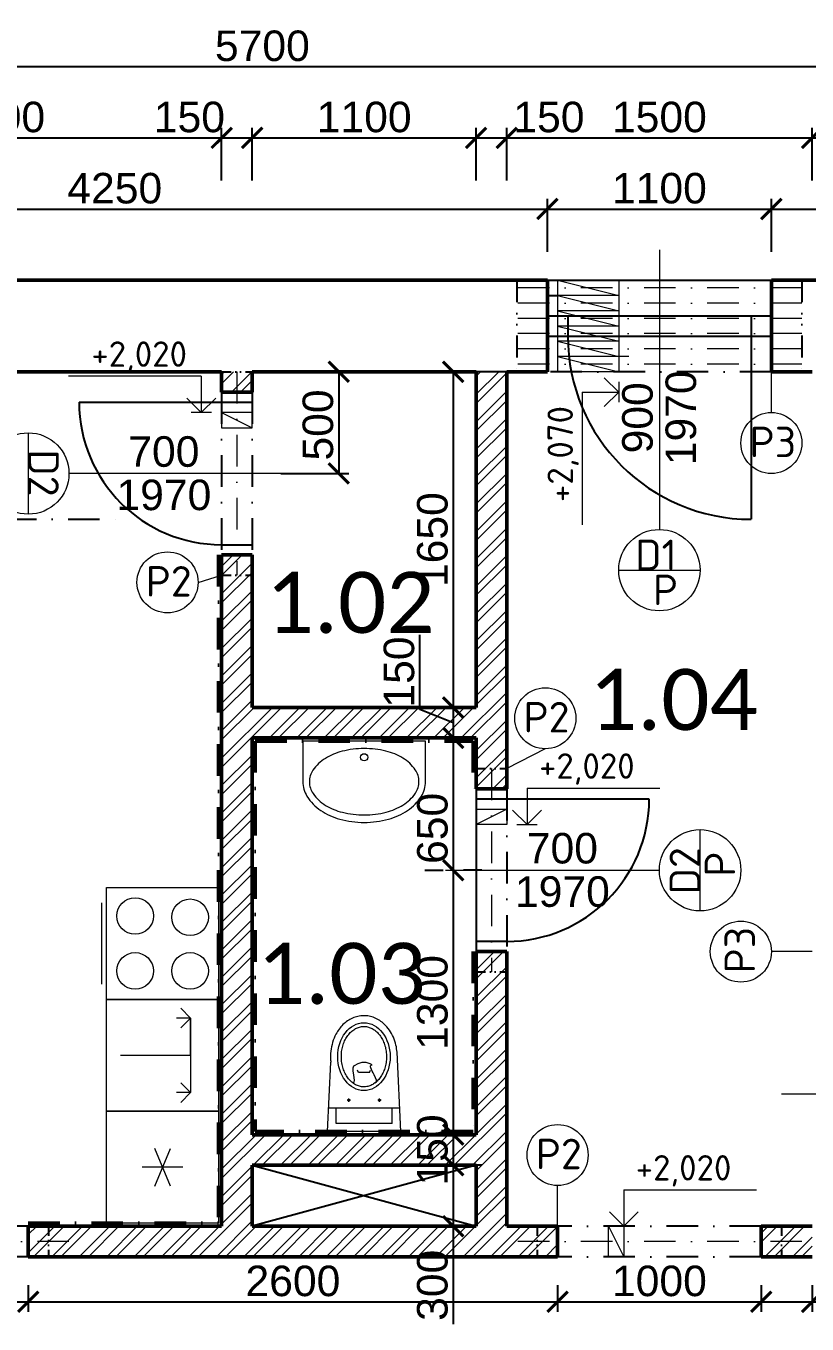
# Model space of a CAD drawing. Header units: millimetres. Extents: x -2059 to 10703, y -1105 to 13172.
# Drawn here: x 1689 to 5525, y 6469 to 12850 of the extents above; entities that cross this region are included whole.
import ezdxf

# ---------------------------------------------------------------- set-up
doc = ezdxf.new("R2010")
doc.units = ezdxf.units.MM
doc.header["$LTSCALE"] = 310
doc.linetypes.add('DASHDOT', pattern=[1, 0.5, -0.25, 0, -0.25])
doc.linetypes.add('DIVIDE', pattern=[1.25, 0.5, -0.25, 0, -0.25, 0, -0.25])
for name, color, linetype, lineweight in [('00 kóty', 210, 'Continuous', 13), ('00 popis', 7, 'Continuous', 13), ('00 tenká plná', 7, 'Continuous', 13), ('00 zařizováky', 4, 'Continuous', 13), ('00 šrafy', 253, 'Continuous', 13), ('01 tenká čerchovaná', 7, 'DASHDOT', 13), ('01 tlustá dvojčerchovaná', 253, 'DIVIDE', 25), ('01 tlustá plná', 90, 'Continuous', 25), ('01 tlustá čerchovaná', 151, 'DASHDOT', 25), ('01 velmi tlustá plná', 210, 'Continuous', 50), ('oklady', 51, 'DASHDOT', 50), ('pomocne cary', 255, 'DIVIDE', 25)]:
    doc.layers.add(name, color=color, linetype=linetype, lineweight=lineweight)
doc.styles.add('ISOCPEUR', font='isocpeur.ttf')
doc.styles.add('koty', font='arial.ttf', dxfattribs={"height": 150})
doc.styles.add('mistnosti', font='calibri.ttf', dxfattribs={"height": 300})
doc.dimstyles.new('moje koty', dxfattribs={"dimscale": 40, "dimtxt": 150, "dimasz": 2.5, "dimexe": 1.25, "dimexo": 3.5, "dimtad": 1, "dimtxsty": 'koty', "dimblk": 'ARCHTICK', "dimcen": 2.5, "dimadec": 0, "dimazin": 0, "dimtfac": 1, "dimtmove": 0, "dimatfit": 3, "dimfxl": 1, "dimarcsym": 0})

# ---------------------------------------------------------------- blocks, each defined once
blk = doc.blocks.new('_ArchTick')
at = {"color": 0, "linetype": 'ByBlock', "const_width": 0.15}
blk.add_lwpolyline([(-0.5, -0.5), (0.5, 0.5)], dxfattribs=at)
blk = doc.blocks.new('*D55')
at = {"layer": '00 kóty', "color": 0, "lineweight": -2, "transparency": 16777216}
for p, q in [((0, 11740), (0, 12000)), ((4250, 11740), (4250, 12000)), ((0, 11950), (4250, 11950))]:
    blk.add_line(p, q, dxfattribs=at)
at = {"layer": 'Defpoints', "color": 0, "transparency": 16777216}
for p in [(4250, 11950), (0, 11600), (4250, 11600)]:
    blk.add_point(p, dxfattribs=at)
at = {"layer": '00 kóty', "color": 0, "lineweight": -2, "transparency": 16777216, "xscale": 100, "yscale": 100, "zscale": 100, "rotation": 180}
blk.add_blockref('_ArchTick', (0, 11950), dxfattribs=at)
at = {"layer": '00 kóty', "color": 0, "lineweight": -2, "transparency": 16777216, "xscale": 100, "yscale": 100, "zscale": 100}
blk.add_blockref('_ArchTick', (4250, 11950), dxfattribs=at)
at = {"layer": '00 kóty', "color": 0, "transparency": 16777216, "insert": (2125, 12051.6), "char_height": 150, "attachment_point": 5, "style": 'koty'}
blk.add_mtext('4250', dxfattribs=at)
blk = doc.blocks.new('*D56')
at = {"layer": '00 kóty', "color": 0, "lineweight": -2, "transparency": 16777216}
for p, q in [((4250, 11740), (4250, 12000)), ((5350, 11740), (5350, 12000)), ((4250, 11950), (5350, 11950))]:
    blk.add_line(p, q, dxfattribs=at)
at = {"layer": 'Defpoints', "color": 0, "transparency": 16777216}
for p in [(5350, 11950), (4250, 11600), (5350, 11600)]:
    blk.add_point(p, dxfattribs=at)
at = {"layer": '00 kóty', "color": 0, "lineweight": -2, "transparency": 16777216, "xscale": 100, "yscale": 100, "zscale": 100, "rotation": 180}
blk.add_blockref('_ArchTick', (4250, 11950), dxfattribs=at)
at = {"layer": '00 kóty', "color": 0, "lineweight": -2, "transparency": 16777216, "xscale": 100, "yscale": 100, "zscale": 100}
blk.add_blockref('_ArchTick', (5350, 11950), dxfattribs=at)
at = {"layer": '00 kóty', "color": 0, "transparency": 16777216, "insert": (4800, 12051.6), "char_height": 150, "attachment_point": 5, "style": 'koty'}
blk.add_mtext('1100', dxfattribs=at)
blk = doc.blocks.new('*D57')
at = {"layer": '00 kóty', "color": 0, "lineweight": -2, "transparency": 16777216}
for p, q in [((5350, 11740), (5350, 12000)), ((9300, 11740), (9300, 12000)), ((5350, 11950), (9300, 11950))]:
    blk.add_line(p, q, dxfattribs=at)
at = {"layer": 'Defpoints', "color": 0, "transparency": 16777216}
for p in [(9300, 11950), (5350, 11600), (9300, 11600)]:
    blk.add_point(p, dxfattribs=at)
at = {"layer": '00 kóty', "color": 0, "lineweight": -2, "transparency": 16777216, "xscale": 100, "yscale": 100, "zscale": 100, "rotation": 180}
blk.add_blockref('_ArchTick', (5350, 11950), dxfattribs=at)
at = {"layer": '00 kóty', "color": 0, "lineweight": -2, "transparency": 16777216, "xscale": 100, "yscale": 100, "zscale": 100}
blk.add_blockref('_ArchTick', (9300, 11950), dxfattribs=at)
at = {"layer": '00 kóty', "color": 0, "transparency": 16777216, "insert": (7325, 12051.6), "char_height": 150, "attachment_point": 5, "style": 'koty'}
blk.add_mtext('3950', dxfattribs=at)
blk = doc.blocks.new('*D59')
at = {"layer": '00 kóty', "color": 0, "lineweight": -2, "transparency": 16777216}
for p, q in [((450, 12090), (450, 12350)), ((2650, 12090), (2650, 12350)), ((450, 12300), (2650, 12300))]:
    blk.add_line(p, q, dxfattribs=at)
at = {"layer": 'Defpoints', "color": 0, "transparency": 16777216}
for p in [(2650, 12300), (450, 11950), (2650, 11950)]:
    blk.add_point(p, dxfattribs=at)
at = {"layer": '00 kóty', "color": 0, "lineweight": -2, "transparency": 16777216, "xscale": 100, "yscale": 100, "zscale": 100, "rotation": 180}
blk.add_blockref('_ArchTick', (450, 12300), dxfattribs=at)
at = {"layer": '00 kóty', "color": 0, "lineweight": -2, "transparency": 16777216, "xscale": 100, "yscale": 100, "zscale": 100}
blk.add_blockref('_ArchTick', (2650, 12300), dxfattribs=at)
at = {"layer": '00 kóty', "color": 0, "transparency": 16777216, "insert": (1550, 12401.6), "char_height": 150, "attachment_point": 5, "style": 'koty'}
blk.add_mtext('2200', dxfattribs=at)
blk = doc.blocks.new('*D60')
at = {"layer": '00 kóty', "color": 0, "lineweight": -2, "transparency": 16777216}
for p, q in [((2650, 12090), (2650, 12350)), ((2800, 12090), (2800, 12350)), ((2650, 12300), (2800, 12300))]:
    blk.add_line(p, q, dxfattribs=at)
at = {"layer": 'Defpoints', "color": 0, "transparency": 16777216}
for p in [(2800, 12300), (2650, 11950), (2800, 11950)]:
    blk.add_point(p, dxfattribs=at)
at = {"layer": '00 kóty', "color": 0, "lineweight": -2, "transparency": 16777216, "xscale": 100, "yscale": 100, "zscale": 100, "rotation": 180}
blk.add_blockref('_ArchTick', (2650, 12300), dxfattribs=at)
at = {"layer": '00 kóty', "color": 0, "lineweight": -2, "transparency": 16777216, "xscale": 100, "yscale": 100, "zscale": 100}
blk.add_blockref('_ArchTick', (2800, 12300), dxfattribs=at)
at = {"layer": '00 kóty', "color": 0, "transparency": 16777216, "insert": (2491.6, 12401.6), "char_height": 150, "attachment_point": 5, "style": 'koty'}
blk.add_mtext('150', dxfattribs=at)
blk = doc.blocks.new('*D61')
at = {"layer": '00 kóty', "color": 0, "lineweight": -2, "transparency": 16777216}
for p, q in [((2800, 12090), (2800, 12350)), ((3900, 12090), (3900, 12350)), ((2800, 12300), (3900, 12300))]:
    blk.add_line(p, q, dxfattribs=at)
at = {"layer": 'Defpoints', "color": 0, "transparency": 16777216}
for p in [(3900, 12300), (2800, 11950), (3900, 11950)]:
    blk.add_point(p, dxfattribs=at)
at = {"layer": '00 kóty', "color": 0, "lineweight": -2, "transparency": 16777216, "xscale": 100, "yscale": 100, "zscale": 100, "rotation": 180}
blk.add_blockref('_ArchTick', (2800, 12300), dxfattribs=at)
at = {"layer": '00 kóty', "color": 0, "lineweight": -2, "transparency": 16777216, "xscale": 100, "yscale": 100, "zscale": 100}
blk.add_blockref('_ArchTick', (3900, 12300), dxfattribs=at)
at = {"layer": '00 kóty', "color": 0, "transparency": 16777216, "insert": (3350, 12401.6), "char_height": 150, "attachment_point": 5, "style": 'koty'}
blk.add_mtext('1100', dxfattribs=at)
blk = doc.blocks.new('*D62')
at = {"layer": '00 kóty', "color": 0, "lineweight": -2, "transparency": 16777216}
for p, q in [((3900, 12090), (3900, 12350)), ((4050, 12090), (4050, 12350)), ((3900, 12300), (4050, 12300))]:
    blk.add_line(p, q, dxfattribs=at)
at = {"layer": 'Defpoints', "color": 0, "transparency": 16777216}
for p in [(4050, 12300), (3900, 11950), (4050, 11950)]:
    blk.add_point(p, dxfattribs=at)
at = {"layer": '00 kóty', "color": 0, "lineweight": -2, "transparency": 16777216, "xscale": 100, "yscale": 100, "zscale": 100, "rotation": 180}
blk.add_blockref('_ArchTick', (3900, 12300), dxfattribs=at)
at = {"layer": '00 kóty', "color": 0, "lineweight": -2, "transparency": 16777216, "xscale": 100, "yscale": 100, "zscale": 100}
blk.add_blockref('_ArchTick', (4050, 12300), dxfattribs=at)
at = {"layer": '00 kóty', "color": 0, "transparency": 16777216, "insert": (4257.3, 12401.6), "char_height": 150, "attachment_point": 5, "style": 'koty'}
blk.add_mtext('150', dxfattribs=at)
blk = doc.blocks.new('*D63')
at = {"layer": '00 kóty', "color": 0, "lineweight": -2, "transparency": 16777216}
for p, q in [((4050, 12090), (4050, 12350)), ((5550, 12090), (5550, 12350)), ((4050, 12300), (5550, 12300))]:
    blk.add_line(p, q, dxfattribs=at)
at = {"layer": 'Defpoints', "color": 0, "transparency": 16777216}
for p in [(5550, 12300), (4050, 11950), (5550, 11950)]:
    blk.add_point(p, dxfattribs=at)
at = {"layer": '00 kóty', "color": 0, "lineweight": -2, "transparency": 16777216, "xscale": 100, "yscale": 100, "zscale": 100, "rotation": 180}
blk.add_blockref('_ArchTick', (4050, 12300), dxfattribs=at)
at = {"layer": '00 kóty', "color": 0, "lineweight": -2, "transparency": 16777216, "xscale": 100, "yscale": 100, "zscale": 100}
blk.add_blockref('_ArchTick', (5550, 12300), dxfattribs=at)
at = {"layer": '00 kóty', "color": 0, "transparency": 16777216, "insert": (4800, 12401.6), "char_height": 150, "attachment_point": 5, "style": 'koty'}
blk.add_mtext('1500', dxfattribs=at)
blk = doc.blocks.new('*D64')
at = {"layer": '00 kóty', "color": 0, "lineweight": -2, "transparency": 16777216}
for p, q in [((5550, 12090), (5550, 12350)), ((5850, 12090), (5850, 12350)), ((5550, 12300), (5850, 12300))]:
    blk.add_line(p, q, dxfattribs=at)
at = {"layer": 'Defpoints', "color": 0, "transparency": 16777216}
for p in [(5850, 12300), (5550, 11950), (5850, 11950)]:
    blk.add_point(p, dxfattribs=at)
at = {"layer": '00 kóty', "color": 0, "lineweight": -2, "transparency": 16777216, "xscale": 100, "yscale": 100, "zscale": 100, "rotation": 180}
blk.add_blockref('_ArchTick', (5550, 12300), dxfattribs=at)
at = {"layer": '00 kóty', "color": 0, "lineweight": -2, "transparency": 16777216, "xscale": 100, "yscale": 100, "zscale": 100}
blk.add_blockref('_ArchTick', (5850, 12300), dxfattribs=at)
at = {"layer": '00 kóty', "color": 0, "transparency": 16777216, "insert": (6085.9, 12401.6), "char_height": 150, "attachment_point": 5, "style": 'koty'}
blk.add_mtext('300', dxfattribs=at)
blk = doc.blocks.new('*D68')
at = {"layer": '00 kóty', "color": 0, "lineweight": -2, "transparency": 16777216}
for p, q in [((0, 11740), (0, 12700)), ((5700, 12440), (5700, 12700)), ((0, 12650), (5700, 12650))]:
    blk.add_line(p, q, dxfattribs=at)
at = {"layer": 'Defpoints', "color": 0, "transparency": 16777216}
for p in [(5700, 12650), (5700, 12300), (0, 11600)]:
    blk.add_point(p, dxfattribs=at)
at = {"layer": '00 kóty', "color": 0, "lineweight": -2, "transparency": 16777216, "xscale": 100, "yscale": 100, "zscale": 100, "rotation": 180}
blk.add_blockref('_ArchTick', (0, 12650), dxfattribs=at)
at = {"layer": '00 kóty', "color": 0, "lineweight": -2, "transparency": 16777216, "xscale": 100, "yscale": 100, "zscale": 100}
blk.add_blockref('_ArchTick', (5700, 12650), dxfattribs=at)
at = {"layer": '00 kóty', "color": 0, "transparency": 16777216, "insert": (2850, 12751.6), "char_height": 150, "attachment_point": 5, "style": 'koty'}
blk.add_mtext('5700', dxfattribs=at)
blk = doc.blocks.new('*D76')
at = {"layer": '00 kóty', "color": 0, "lineweight": -2, "transparency": 16777216}
for p, q in [((3760, 11150), (3737.2, 11150)), ((3787.2, 11150), (3787.2, 9500)), ((3760, 9500), (3737.2, 9500))]:
    blk.add_line(p, q, dxfattribs=at)
at = {"layer": 'Defpoints', "color": 0, "transparency": 16777216}
for p in [(3900, 11150), (3787.2, 9500), (3900, 9500)]:
    blk.add_point(p, dxfattribs=at)
at = {"layer": '00 kóty', "color": 0, "lineweight": -2, "transparency": 16777216, "xscale": 100, "yscale": 100, "zscale": 100}
for p, rotation in [((3787.2, 11150), 90), ((3787.2, 9500), 270)]:
    blk.add_blockref('_ArchTick', p, dxfattribs=dict(at, rotation=rotation))
at = {"layer": '00 kóty', "color": 0, "transparency": 16777216, "insert": (3685.7, 10325), "char_height": 150, "attachment_point": 5, "rotation": 90, "style": 'koty'}
blk.add_mtext('1650', dxfattribs=at)
blk = doc.blocks.new('*D77')
at = {"layer": '00 kóty', "color": 0, "lineweight": -2, "transparency": 16777216}
for p, q in [((3623.2, 9490.7), (3623.2, 9857.5)), ((3787.2, 9425), (3623.2, 9490.7)), ((3760, 9500), (3737.2, 9500)), ((3787.2, 9500), (3787.2, 9350)), ((3760, 9350), (3737.2, 9350))]:
    blk.add_line(p, q, dxfattribs=at)
at = {"layer": 'Defpoints', "color": 0, "transparency": 16777216}
for p in [(3900, 9500), (3787.2, 9350), (3900, 9350)]:
    blk.add_point(p, dxfattribs=at)
at = {"layer": '00 kóty', "color": 0, "lineweight": -2, "transparency": 16777216, "xscale": 100, "yscale": 100, "zscale": 100}
for p, rotation in [((3787.2, 9500), 90), ((3787.2, 9350), 270)]:
    blk.add_blockref('_ArchTick', p, dxfattribs=dict(at, rotation=rotation))
at = {"layer": '00 kóty', "color": 0, "transparency": 16777216, "insert": (3521.6, 9674.1), "char_height": 150, "attachment_point": 5, "rotation": 90, "style": 'koty'}
blk.add_mtext('150', dxfattribs=at)
blk = doc.blocks.new('*D79')
at = {"layer": '00 kóty', "color": 0, "lineweight": -2, "transparency": 16777216}
for p, q in [((2940, 11150), (3275.1, 11150)), ((3225.1, 11150), (3225.1, 10650)), ((2940, 10650), (3275.1, 10650))]:
    blk.add_line(p, q, dxfattribs=at)
at = {"layer": 'Defpoints', "color": 0, "transparency": 16777216}
for p in [(2800, 11150), (2800, 10650), (3225.1, 10650)]:
    blk.add_point(p, dxfattribs=at)
at = {"layer": '00 kóty', "color": 0, "lineweight": -2, "transparency": 16777216, "xscale": 100, "yscale": 100, "zscale": 100}
for p, rotation in [((3225.1, 11150), 90), ((3225.1, 10650), 270)]:
    blk.add_blockref('_ArchTick', p, dxfattribs=dict(at, rotation=rotation))
at = {"layer": '00 kóty', "color": 0, "transparency": 16777216, "insert": (3123.5, 10888.5), "char_height": 150, "attachment_point": 5, "rotation": 90, "style": 'koty'}
blk.add_mtext('500', dxfattribs=at)
blk = doc.blocks.new('WC GEBERIT')
for p, q in [((180, 0), (161.7, 390.1)), ((-180, 0), (-163.8, 342.2)), ((-28.4, 290.4), (-33.1, 302.5)), ((25.9, 290.4), (-28.4, 290.4)), ((25.9, 290.4), (30.6, 302.5)), ((-66.5, 155), (-83.2, 155)), ((-75, 146), (-75, 162.7)), ((83.5, 155), (66.8, 155)), ((75, 146), (75, 162.7)), ((174.6, 115), (-174.5, 115)), ((-138.1, 40), (-138.1, 115)), ((138.1, 40), (138.1, 115)), ((180, 0), (-180, 0)), ((138.1, 40), (-138.1, 40))]:
    blk.add_line(p, q)
for centre in [(-75, 155), (75, 155)]:
    blk.add_circle(centre, 5)
blk.add_arc((-1.3, 268.1), 71.9, 56.19414, 123.80586)
blk.add_ellipse((-1.3, 368.5), major_axis=(0, -166.5), ratio=0.774088)
for points, knots in [([(161.7, 390.1), (160.6, 401.9), (158.8, 413.6), (152.9, 438.4), (148.7, 451.4), (137.9, 476.2), (131.4, 487.9), (116.5, 509.7), (108, 519.7), (91.6, 535.1), (84.2, 541), (68.3, 551.4), (60, 555.9), (42.7, 563), (33.7, 565.7), (15.4, 569.3), (6.1, 570.1), (-12.5, 569.8), (-21.8, 568.7), (-39.9, 564.7), (-48.8, 561.7), (-66, 554.1), (-74.2, 549.5), (-89.8, 538.7), (-97.2, 532.6), (-110.9, 519.1), (-117.2, 511.7), (-128.8, 495.9), (-134, 487.5), (-145.3, 466.1), (-150.8, 452.6), (-159.2, 424.7), (-162.1, 410.3), (-165.3, 380.9), (-165.6, 366.1), (-164.4, 348.3), (-164.1, 345.3), (-163.8, 342.2)], [1.682648, 1.682648, 1.682648, 1.682648, 1.866176, 1.866176, 2.08138, 2.08138, 2.296584, 2.296584, 2.511787, 2.511787, 2.671968, 2.671968, 2.832148, 2.832148, 2.992329, 2.992329, 3.15251, 3.15251, 3.31269, 3.31269, 3.472871, 3.472871, 3.633051, 3.633051, 3.793232, 3.793232, 3.953412, 3.953412, 4.113593, 4.113593, 4.342804, 4.342804, 4.572016, 4.572016, 4.801227, 4.801227, 4.848304, 4.848304, 4.848304, 4.848304]), ([(-1.3, 220), (3.7, 220), (8.6, 220.4), (20, 222.5), (26.4, 224.5), (38.8, 229.9), (45, 233.4), (56.7, 241.8), (62.4, 246.8), (73, 258.1), (77.9, 264.4), (86.9, 278.3), (91, 285.9), (98, 301.8), (100.9, 310.3), (105.6, 327.8), (107.3, 336.9), (109.4, 355.3), (109.8, 364.6), (109.3, 383.2), (108.4, 392.5), (105.2, 410.7), (103, 419.5), (97.4, 436.5), (94, 444.6), (86.2, 459.9), (81.8, 467), (72.1, 479.9), (66.9, 485.7), (55.8, 496), (49.9, 500.4), (37.8, 507.6), (31.6, 510.5), (18.9, 514.7), (12.5, 516.1), (-0.4, 517.2), (-6.8, 517.1), (-19.7, 515.2), (-26.2, 513.4), (-38.8, 508.4), (-45, 505.1), (-57, 497), (-62.8, 492.2), (-73.6, 481.1), (-78.7, 474.9), (-88, 461.2), (-92.2, 453.7), (-99.5, 437.8), (-102.6, 429.4), (-107.5, 411.9), (-109.4, 402.8), (-111.8, 384.3), (-112.3, 374.9), (-112, 356.1), (-111.2, 346.7), (-108.2, 328.4), (-106.1, 319.4), (-100.7, 302.2), (-97.3, 294), (-89.6, 278.5), (-85.2, 271.3), (-75.5, 258.1), (-70.3, 252.1), (-59.1, 241.7), (-53.3, 237.2), (-41.1, 229.7), (-34.8, 226.8), (-22.1, 222.4), (-15.6, 221), (-6.5, 220.1), (-3.9, 220), (-1.3, 220)], [0, 0, 0, 0, 0.1409, 0.1409, 0.324099, 0.324099, 0.507298, 0.507298, 0.690496, 0.690496, 0.873695, 0.873695, 1.056893, 1.056893, 1.240092, 1.240092, 1.423291, 1.423291, 1.606489, 1.606489, 1.789688, 1.789688, 1.972887, 1.972887, 2.156085, 2.156085, 2.339284, 2.339284, 2.522482, 2.522482, 2.705681, 2.705681, 2.88888, 2.88888, 3.072078, 3.072078, 3.255277, 3.255277, 3.439866, 3.439866, 3.624456, 3.624456, 3.809045, 3.809045, 3.993635, 3.993635, 4.178224, 4.178224, 4.362813, 4.362813, 4.547403, 4.547403, 4.731992, 4.731992, 4.916582, 4.916582, 5.101171, 5.101171, 5.28576, 5.28576, 5.47035, 5.47035, 5.654939, 5.654939, 5.839529, 5.839529, 6.024118, 6.024118, 6.208708, 6.208708, 6.283185, 6.283185, 6.283185, 6.283185])]:
    blk.add_open_spline(points, degree=3, knots=knots)
at = {"start_tangent": (1, 0), "end_tangent": (1, 0)}
for points in [[(-56.3, 239.7), (-51.4, 280), (-41.3, 327.8)], [(53.7, 239.7), (48.9, 280), (38.7, 327.8)]]:
    blk.add_spline(points, degree=3, dxfattribs=at)
blk = doc.blocks.new('SPORÁK')
at = {"layer": '00 zařizováky'}
for p, q in [((385817, 335144), (385817, 335694)), ((385817, 335694), (386367, 335694)), ((386367, 335694), (386367, 335144)), ((386367, 335144), (385817, 335144)), ((385892, 335119), (386292, 335119))]:
    blk.add_line(p, q, dxfattribs=at)
for centre in [(385963.4, 335554), (386227, 335554), (385957, 335284), (386227, 335284)]:
    blk.add_circle(centre, 90, dxfattribs=at)
blk = doc.blocks.new('LEDNIČKA')
at = {"layer": '00 zařizováky'}
for p, q in [((387529.2, 336448.8), (387529.2, 336998.8)), ((387529.2, 336998.8), (388079.2, 336998.8)), ((388079.2, 336998.8), (388079.2, 336448.8)), ((387766, 336631.4), (387842.5, 336816.2)), ((387842.5, 336631.4), (387766, 336816.2)), ((387904.2, 336723.8), (387704.2, 336723.8)), ((388079.2, 336448.8), (387529.2, 336448.8))]:
    blk.add_line(p, q, dxfattribs=at)
blk = doc.blocks.new('mycka')
at = {"layer": '00 zařizováky'}
for p, q in [((70, -105), (32.9, -142.1)), ((210, -105), (70, -105)), ((70, -105), (350, -105)), ((70, -105), (70, -157.5)), ((70, -105), (107.1, -142.1)), ((210, -105), (210, -367.5)), ((350, -105), (312.9, -142.1)), ((350, -105), (350, -157.5)), ((350, -105), (387.1, -142.1))]:
    blk.add_line(p, q, dxfattribs=at)
blk.add_lwpolyline([(0, 0), (420, 0), (420, -420), (0, -420)], close=True, dxfattribs=at)
blk = doc.blocks.new('umyvadlo')
at = {"layer": '00 zařizováky'}
blk.add_lwpolyline([(301.4, -200), (301.4, 0), (-301.4, 0), (-301.4, -200, 0.140436), (-280.9, -271.8, 0.107133), (-213.1, -341.4, 0.079566), (-120, -383.8, 0.067152), (0, -400, 0.067152), (120, -383.8, 0.079566), (213.1, -341.4, 0.107133), (280.9, -271.8, 0.140436)], format="xyb", close=True, dxfattribs=at)
for points in [[(107.1, -49.7, 0.061634), (-0.6, -36.8, 0.061634), (-108.3, -50.5)], [(-190.6, -85.3, 0.107012), (-251.4, -143.3, 0.15088), (-269, -201, 0.15088), (-251, -258.5)], [(190.6, -314.7, 0.107012), (251.4, -256.7, 0.15088), (269, -199, 0.15088), (251, -141.5)], [(-107.1, -350.3, 0.061634), (0.6, -363.2, 0.061634), (108.3, -349.5)]]:
    blk.add_lwpolyline(points, format="xyb", dxfattribs=at)
blk.add_circle((0, -80), 17.7, dxfattribs=at)
for centre, radius, start, end in [((-34, -341.3), 300.1, 104.32068, 121.4604), ((35.1, -341), 300.1, 58.96559, 76.10531), ((87.4, -254.1), 198.6, 34.53328, 58.96559), ((-87.4, -145.9), 198.6, 214.53328, 238.96559), ((-35.1, -59), 300.1, 238.96559, 256.10531), ((34, -58.7), 300.1, 284.32068, 301.4604)]:
    blk.add_arc(centre, radius, start, end, dxfattribs=at)
blk = doc.blocks.new('*D86')
at = {"layer": '00 kóty', "color": 0, "lineweight": -2, "transparency": 16777216}
for p, q in [((3787.2, 8700), (3787.2, 7400)), ((3927.2, 8700), (3837.2, 8700)), ((3760, 7400), (3737.2, 7400))]:
    blk.add_line(p, q, dxfattribs=at)
at = {"layer": 'Defpoints', "color": 0, "transparency": 16777216}
for p in [(3787.2, 8700), (3787.2, 7400), (3900, 7400)]:
    blk.add_point(p, dxfattribs=at)
at = {"layer": '00 kóty', "color": 0, "lineweight": -2, "transparency": 16777216, "xscale": 100, "yscale": 100, "zscale": 100}
for p, rotation in [((3787.2, 8700), 90), ((3787.2, 7400), 270)]:
    blk.add_blockref('_ArchTick', p, dxfattribs=dict(at, rotation=rotation))
at = {"layer": '00 kóty', "color": 0, "transparency": 16777216, "insert": (3685.6, 8050), "char_height": 150, "attachment_point": 5, "rotation": 90, "style": 'koty'}
blk.add_mtext('1300', dxfattribs=at)
blk = doc.blocks.new('*D87')
at = {"layer": '00 kóty', "color": 0, "lineweight": -2, "transparency": 16777216}
for p, q in [((3647.2, 7400), (3737.2, 7400)), ((3787.2, 7400), (3787.2, 7250)), ((3760, 7250), (3737.2, 7250))]:
    blk.add_line(p, q, dxfattribs=at)
at = {"layer": 'Defpoints', "color": 0, "transparency": 16777216}
for p in [(3787.2, 7400), (3787.2, 7250), (3900, 7250)]:
    blk.add_point(p, dxfattribs=at)
at = {"layer": '00 kóty', "color": 0, "lineweight": -2, "transparency": 16777216, "xscale": 100, "yscale": 100, "zscale": 100}
for p, rotation in [((3787.2, 7400), 90), ((3787.2, 7250), 270)]:
    blk.add_blockref('_ArchTick', p, dxfattribs=dict(at, rotation=rotation))
at = {"layer": '00 kóty', "color": 0, "transparency": 16777216, "insert": (3685.7, 7325), "char_height": 150, "attachment_point": 5, "rotation": 90, "style": 'koty'}
blk.add_mtext('150', dxfattribs=at)
blk = doc.blocks.new('*D88')
at = {"layer": '00 kóty', "color": 0, "lineweight": -2, "transparency": 16777216}
for p, q in [((3787.2, 7250), (3787.2, 6950)), ((3927.2, 7250), (3837.2, 7250)), ((3760, 6950), (3737.2, 6950)), ((3787.2, 6950), (3787.2, 6469.2))]:
    blk.add_line(p, q, dxfattribs=at)
at = {"layer": 'Defpoints', "color": 0, "transparency": 16777216}
for p in [(3787.2, 7250), (3787.2, 6950), (3900, 6950)]:
    blk.add_point(p, dxfattribs=at)
at = {"layer": '00 kóty', "color": 0, "lineweight": -2, "transparency": 16777216, "xscale": 100, "yscale": 100, "zscale": 100}
for p, rotation in [((3787.2, 7250), 90), ((3787.2, 6950), 270)]:
    blk.add_blockref('_ArchTick', p, dxfattribs=dict(at, rotation=rotation))
at = {"layer": '00 kóty', "color": 0, "transparency": 16777216, "insert": (3685.6, 6659.6), "char_height": 150, "attachment_point": 5, "rotation": 90, "style": 'koty'}
blk.add_mtext('300', dxfattribs=at)
blk = doc.blocks.new('*D90')
at = {"layer": '00 kóty', "color": 0, "lineweight": -2, "transparency": 16777216}
for p, q in [((450, 6660), (450, 6528.6)), ((1700, 6660), (1700, 6528.6)), ((450, 6578.6), (1700, 6578.6))]:
    blk.add_line(p, q, dxfattribs=at)
at = {"layer": 'Defpoints', "color": 0, "transparency": 16777216}
for p in [(450, 6800), (1700, 6800), (1700, 6578.6)]:
    blk.add_point(p, dxfattribs=at)
at = {"layer": '00 kóty', "color": 0, "lineweight": -2, "transparency": 16777216, "xscale": 100, "yscale": 100, "zscale": 100, "rotation": 180}
blk.add_blockref('_ArchTick', (450, 6578.6), dxfattribs=at)
at = {"layer": '00 kóty', "color": 0, "lineweight": -2, "transparency": 16777216, "xscale": 100, "yscale": 100, "zscale": 100}
blk.add_blockref('_ArchTick', (1700, 6578.6), dxfattribs=at)
at = {"layer": '00 kóty', "color": 0, "transparency": 16777216, "insert": (1075, 6680.2), "char_height": 150, "attachment_point": 5, "style": 'koty'}
blk.add_mtext('1250', dxfattribs=at)
blk = doc.blocks.new('*D91')
at = {"layer": '00 kóty', "color": 0, "lineweight": -2, "transparency": 16777216}
for p, q in [((1700, 6660), (1700, 6528.6)), ((4300, 6660), (4300, 6528.6)), ((1700, 6578.6), (4300, 6578.6))]:
    blk.add_line(p, q, dxfattribs=at)
at = {"layer": 'Defpoints', "color": 0, "transparency": 16777216}
for p in [(1700, 6800), (4300, 6800), (4300, 6578.6)]:
    blk.add_point(p, dxfattribs=at)
at = {"layer": '00 kóty', "color": 0, "lineweight": -2, "transparency": 16777216, "xscale": 100, "yscale": 100, "zscale": 100, "rotation": 180}
blk.add_blockref('_ArchTick', (1700, 6578.6), dxfattribs=at)
at = {"layer": '00 kóty', "color": 0, "lineweight": -2, "transparency": 16777216, "xscale": 100, "yscale": 100, "zscale": 100}
blk.add_blockref('_ArchTick', (4300, 6578.6), dxfattribs=at)
at = {"layer": '00 kóty', "color": 0, "transparency": 16777216, "insert": (3000, 6680.2), "char_height": 150, "attachment_point": 5, "style": 'koty'}
blk.add_mtext('2600', dxfattribs=at)
blk = doc.blocks.new('*D92')
at = {"layer": '00 kóty', "color": 0, "lineweight": -2, "transparency": 16777216}
for p, q in [((4300, 6660), (4300, 6528.6)), ((5300, 6660), (5300, 6528.6)), ((4300, 6578.6), (5300, 6578.6))]:
    blk.add_line(p, q, dxfattribs=at)
at = {"layer": 'Defpoints', "color": 0, "transparency": 16777216}
for p in [(4300, 6800), (5300, 6800), (5300, 6578.6)]:
    blk.add_point(p, dxfattribs=at)
at = {"layer": '00 kóty', "color": 0, "lineweight": -2, "transparency": 16777216, "xscale": 100, "yscale": 100, "zscale": 100, "rotation": 180}
blk.add_blockref('_ArchTick', (4300, 6578.6), dxfattribs=at)
at = {"layer": '00 kóty', "color": 0, "lineweight": -2, "transparency": 16777216, "xscale": 100, "yscale": 100, "zscale": 100}
blk.add_blockref('_ArchTick', (5300, 6578.6), dxfattribs=at)
at = {"layer": '00 kóty', "color": 0, "transparency": 16777216, "insert": (4800, 6680.2), "char_height": 150, "attachment_point": 5, "style": 'koty'}
blk.add_mtext('1000', dxfattribs=at)
blk = doc.blocks.new('*D93')
at = {"layer": '00 kóty', "color": 0, "lineweight": -2, "transparency": 16777216}
for p, q in [((5300, 6660), (5300, 6528.6)), ((5550, 6660), (5550, 6528.6)), ((5300, 6578.6), (5550, 6578.6)), ((5550, 6578.6), (6033.5, 6578.6))]:
    blk.add_line(p, q, dxfattribs=at)
at = {"layer": 'Defpoints', "color": 0, "transparency": 16777216}
for p in [(5300, 6800), (5550, 6800), (5550, 6578.6)]:
    blk.add_point(p, dxfattribs=at)
at = {"layer": '00 kóty', "color": 0, "lineweight": -2, "transparency": 16777216, "xscale": 100, "yscale": 100, "zscale": 100, "rotation": 180}
blk.add_blockref('_ArchTick', (5300, 6578.6), dxfattribs=at)
at = {"layer": '00 kóty', "color": 0, "lineweight": -2, "transparency": 16777216, "xscale": 100, "yscale": 100, "zscale": 100}
blk.add_blockref('_ArchTick', (5550, 6578.6), dxfattribs=at)
at = {"layer": '00 kóty', "color": 0, "transparency": 16777216, "insert": (5841.7, 6680.2), "char_height": 150, "attachment_point": 5, "style": 'koty'}
blk.add_mtext('250', dxfattribs=at)
blk = doc.blocks.new('VYSKOVA KOTA')
at = {"layer": '00 popis'}
for p, q in [((61882.7, 803.1), (61882.7, 624.5)), ((61882.7, 803.1), (62535.4, 803.1)), ((61882.7, 624.5), (61812, 695.2)), ((61882.7, 624.5), (61953.4, 695.2))]:
    blk.add_line(p, q, dxfattribs=at)
blk = doc.blocks.new('*D103')
at = {"layer": '00 kóty', "color": 0, "lineweight": -2, "transparency": 16777216}
for p, q in [((3760, 9350), (3737.2, 9350)), ((3787.2, 9350), (3787.2, 8700)), ((3647.2, 8700), (3737.2, 8700))]:
    blk.add_line(p, q, dxfattribs=at)
at = {"layer": 'Defpoints', "color": 0, "transparency": 16777216}
for p in [(3900, 9350), (3787.2, 8700), (3787.2, 8700)]:
    blk.add_point(p, dxfattribs=at)
at = {"layer": '00 kóty', "color": 0, "lineweight": -2, "transparency": 16777216, "xscale": 100, "yscale": 100, "zscale": 100}
for p, rotation in [((3787.2, 9350), 90), ((3787.2, 8700), 270)]:
    blk.add_blockref('_ArchTick', p, dxfattribs=dict(at, rotation=rotation))
at = {"layer": '00 kóty', "color": 0, "transparency": 16777216, "insert": (3685.7, 8905.7), "char_height": 150, "attachment_point": 5, "rotation": 90, "style": 'koty'}
blk.add_mtext('650', dxfattribs=at)

msp = doc.modelspace()

# ---------------------------------------------------------------- hatches: boundary and pattern name
at = {"layer": '00 šrafy'}
h = msp.add_hatch(dxfattribs=at)
h.set_pattern_fill('ANSI32', color=256, scale=10)
h.paths.add_polyline_path([(2800, 11150), (2725, 11150), (2725, 11050), (2800, 11050)])
h.paths.add_polyline_path([(2725, 11150), (2650.001, 11150), (2650.001, 11050), (2725, 11050)])
h.paths.add_polyline_path([(700, 6950), (600, 6950), (600, 6875), (700, 6875)])
h.paths.add_polyline_path([(700, 6875), (600, 6875), (600, 6800), (700, 6800)])
h.paths.add_polyline_path([(600, 6950), (450, 6950), (450, 6800), (600, 6800), (600, 6875)])
h.paths.add_polyline_path([(1800, 6950), (1700, 6950), (1700, 6875), (1800, 6875)])
h.paths.add_polyline_path([(1800, 6875), (1700, 6875), (1700, 6800), (1800, 6800)])
h = msp.add_hatch(dxfattribs=at)
h.set_pattern_fill('ANSI32', color=256, scale=10)
h.paths.add_polyline_path([(4050, 8200), (3900, 8200), (3900, 7400), (2800, 7400), (2800, 9350), (3900, 9350), (3900, 9200), (4050, 9200), (4050, 11150), (3900, 11150), (3900, 9500), (2800, 9500), (2800, 10150), (2650.001, 10150), (2650.001, 6950), (1800, 6950), (1800, 6800), (4200, 6800), (4200, 6950), (4050, 6950)])
h.paths.add_polyline_path([(2800, 7250), (3900, 7250), (3900, 6950), (2800, 6950)], flags=16)
h.paths.add_polyline_path([(2800, 10250), (2725, 10250), (2725, 10150), (2800, 10150)], flags=17)
h.paths.add_polyline_path([(2725, 10250), (2650.001, 10250), (2650.001, 10150), (2725, 10150)], flags=17)
h.paths.add_polyline_path([(2800, 11150), (2725, 11150), (2725, 11050), (2800, 11050)], flags=0)
h.paths.add_polyline_path([(2725, 11150), (2650.001, 11150), (2650.001, 11050), (2725, 11050)], flags=0)
h.paths.add_polyline_path([(5400, 6950), (5300, 6950), (5300, 6875), (5400, 6875)])
h.paths.add_polyline_path([(5400, 6875), (5300, 6875), (5300, 6800), (5400, 6800)])
h.paths.add_polyline_path([(5550, 6950), (5400, 6950), (5400, 6875), (5400, 6800), (5550, 6800)])
h.paths.add_polyline_path([(4300, 6950), (4200, 6950), (4200, 6875), (4300, 6875)])
h.paths.add_polyline_path([(4300, 6875), (4200, 6875), (4200, 6800), (4300, 6800)])
h.paths.add_polyline_path([(4050, 8300), (3975, 8300), (3975, 8200), (4050, 8200)], flags=17)
h.paths.add_polyline_path([(3975, 8300), (3900, 8300), (3900, 8200), (3975, 8200)], flags=17)
h.paths.add_polyline_path([(4050, 9200), (3975, 9200), (3975, 9100), (4050, 9100)], flags=17)
h.paths.add_polyline_path([(3975, 9200), (3900, 9200), (3900, 9100), (3975, 9100)], flags=17)

# ---------------------------------------------------------------- linework, layer by layer
at = {"layer": '00 popis'}
for p, q in [((4800, 11750), (4800, 10375)), ((5350, 10950), (5350, 11150)), ((4600, 11100), (4600, 11000)), ((2600.001, 10950), (2500.001, 10950)), ((1700.001, 10850), (1700.001, 10450)), ((2950, 10650), (1900.001, 10650)), ((2534.093, 10114.801), (2650.001, 10150)), ((4600, 10175), (5000, 10175)), ((4239.661, 9297.02), (4050, 9200)), ((4099.999, 8925), (4199.999, 8925)), ((4999.999, 8500), (4999.999, 8900)), ((3750, 8700), (4799.999, 8700)), ((5550, 8300), (5350, 8300)), ((5400, 7600), (6600, 7600)), ((4300, 6950), (4300, 7150))]:
    msp.add_line(p, q, dxfattribs=at)
for centre, radius in [((5350, 10800), 150), ((1700.001, 10650), 200), ((4800, 10175), 200), ((2384.093, 10114.801), 150), ((4239.661, 9447.02), 150), ((4999.999, 8700), 200), ((5200, 8300), 150), ((4300, 7300), 150)]:
    msp.add_circle(centre, radius, dxfattribs=at)
at = {"layer": '00 tenká plná'}
for p, q in [((4300, 11600), (4300, 11150)), ((4300, 11600), (4600, 11525)), ((4600, 11600), (4600, 11150)), ((4600, 11525), (4300, 11525)), ((4300, 11525), (4600, 11450)), ((4600, 11450), (4300, 11450)), ((4300, 11450), (4600, 11375)), ((4600, 11375), (4300, 11375)), ((4300, 11375), (4600, 11300)), ((4600, 11300), (4300, 11300)), ((4300, 11300), (4600, 11225)), ((4600, 11225), (4300, 11225)), ((4300, 11225), (4600, 11150)), ((4650, 11225), (4350, 11225)), ((4600, 11150), (4300, 11150)), ((2800, 10950), (2650.001, 10950)), ((2650.001, 10950), (2650.001, 10875)), ((2650.001, 10950), (2800.001, 10875)), ((2800.001, 10875), (2800.001, 10950)), ((2650.001, 10875), (2800.001, 10875)), ((3899.999, 8925), (3899.999, 9000)), ((4049.999, 9000), (3899.999, 8925)), ((3900, 9000), (4049.999, 9000)), ((4049.999, 9000), (4049.999, 8925)), ((4049.999, 8925), (3899.999, 8925)), ((4550, 6800), (4550, 6950)), ((4550, 6950), (4625, 6950)), ((4550, 6950), (4625, 6800)), ((4625, 6950), (4625, 6800)), ((4625, 6800), (4550, 6800))]:
    msp.add_line(p, q, dxfattribs=at)
at = {"layer": '01 tenká čerchovaná'}
for p, q in [((5500, 11562.5), (4100, 11562.5)), ((5500, 11487.5), (4100, 11487.5)), ((5500, 11412.5), (4100, 11412.5)), ((5500, 11337.5), (4100, 11337.5)), ((5500, 11262.5), (4100, 11262.5)), ((5500, 11187.5), (4100, 11187.5)), ((2725, 11150), (2725, 10150)), ((3975, 9200), (3975, 8200)), ((1900, 6875), (500, 6875)), ((5500, 6875), (4100, 6875))]:
    msp.add_line(p, q, dxfattribs=at)
at = {"layer": '01 tlustá dvojčerchovaná', "ltscale": 0.7}
for p, q in [((4100, 11600), (4100, 11150)), ((5500, 11600), (5500, 11150))]:
    msp.add_line(p, q, dxfattribs=at)
at = {"layer": '01 tlustá dvojčerchovaná', "ltscale": 0.3}
for p, q in [((2650, 11150), (2800, 11150)), ((2650.001, 10150), (2800.001, 10150)), ((3900, 9200), (4050, 9200)), ((3900, 8200), (4050, 8200)), ((1800, 6950), (1800, 6800)), ((4200, 6950), (4200, 6800)), ((5400, 6950), (5400, 6800))]:
    msp.add_line(p, q, dxfattribs=at)
at = {"layer": '01 tlustá plná'}
for p, q in [((4250, 11600), (5350, 11600)), ((4250, 11425), (5350, 11425)), ((4350, 11425), (4350, 11325)), ((5250, 11425), (5250, 10425)), ((4250, 11325), (5350, 11325)), ((4050, 11150), (3900, 11150)), ((1950.001, 11000), (2800, 11000)), ((2650.001, 10300), (2800, 10300)), ((3900, 9100), (3900, 8300)), ((4749.999, 9050), (3900, 9050)), ((4049.999, 8350), (3900, 8350)), ((2800, 7250), (3900, 6950)), ((3900, 7250), (2800, 6950))]:
    msp.add_line(p, q, dxfattribs=at)
for centre, radius, start, end in [((5250, 11325), 900, 180, 270), ((2650.001, 11000), 700, 180, 270), ((4049.999, 9050), 700, 270, 0)]:
    msp.add_arc(centre, radius, start, end, dxfattribs=at)
at = {"layer": '01 tlustá čerchovaná'}
for p, q in [((5350, 11150), (4250, 11150)), ((2650.001, 11050), (2650.001, 10250)), ((2800, 11050), (2800, 10250)), ((1275.327, 10425.713), (2175.327, 10425.713)), ((4049.999, 9100), (4049.999, 8300)), ((1700, 6950), (700, 6950)), ((5300, 6950), (4300, 6950)), ((1700, 6800), (700, 6800)), ((5300, 6800), (4300, 6800))]:
    msp.add_line(p, q, dxfattribs=at)
at = {"layer": '01 velmi tlustá plná'}
for p, q in [((4250, 11600), (0, 11600)), ((4250, 11600), (4250, 11150)), ((5350, 11600), (5350, 11150)), ((6200, 11600), (5350, 11600)), ((450, 11150), (2650, 11150)), ((2650.001, 11150.167), (2650.001, 11050)), ((2800, 11150), (2800, 11050)), ((2800, 11150), (3900, 11150)), ((3900, 11150), (3900, 9500)), ((4050, 11150), (4050, 9100)), ((4050, 11150), (4250, 11150)), ((5350, 11150), (5550, 11150)), ((2800, 11050), (2650.001, 11050)), ((2650.001, 10250), (2650.001, 6950)), ((2800, 10250), (2650.001, 10250)), ((2800, 10250), (2800, 9500)), ((2800, 9500), (3900, 9500)), ((2800, 9350), (2800, 7400)), ((2800, 9350), (3900, 9350)), ((3900, 9350), (3900, 9100)), ((3900, 9100), (4050, 9100)), ((4050, 8300), (3900, 8300)), ((3900, 8300), (3900, 7400)), ((4050, 8300), (4050, 6950)), ((3900, 7400), (2800, 7400)), ((3900, 7250), (2800, 7250)), ((2800, 7250), (2800, 6950)), ((3900, 7250), (3900, 6950)), ((1700, 6800), (1700, 6950)), ((1700, 6950), (2650.001, 6950)), ((2800, 6950), (3900, 6950)), ((4050, 6950), (4300, 6950)), ((4300, 6800), (4300, 6950)), ((5300, 6800), (5300, 6950)), ((5300, 6950), (5550, 6950)), ((1700, 6800), (4300, 6800)), ((5300, 6800), (5550, 6800))]:
    msp.add_line(p, q, dxfattribs=at)
at = {"layer": 'oklady'}
for p, q in [((2635.001, 10250), (2635.001, 6965)), ((2815, 9335), (3885, 9335)), ((2815, 9335), (2815, 7415)), ((3885, 9335), (3885, 9100)), ((3885, 8300), (3885, 7415)), ((3885, 7415), (2815, 7415)), ((1700, 6965), (2635.001, 6965))]:
    msp.add_line(p, q, dxfattribs=at)
at = {"layer": 'pomocne cary'}
msp.add_line((4250, 11525.635), (4300, 11525.635), dxfattribs=at)

# ---------------------------------------------------------------- block references
at = {"layer": '00 popis', "xscale": -1}
msp.add_blockref('VYSKOVA KOTA', (64432.717, 10325.535), dxfattribs=at)
at = {"layer": '00 popis', "xscale": -1, "rotation": 90}
msp.add_blockref('VYSKOVA KOTA', (5224.465, 72932.716), dxfattribs=at)
at = {"layer": '00 popis'}
for p in [(-57732.717, 8300.535), (-57257.716, 6325.535)]:
    msp.add_blockref('VYSKOVA KOTA', p, dxfattribs=at)
at = {"layer": '00 zařizováky', "rotation": 270}
msp.add_blockref('SPORÁK', (-333058.983, 394432.048), dxfattribs=at)
at = {"layer": '00 zařizováky'}
msp.add_blockref('WC GEBERIT', (3350, 7415), dxfattribs=at)
at = {"layer": '01 velmi tlustá plná'}
for name, p in [('umyvadlo', (3350, 9335)), ('LEDNIČKA', (-385444.226, -329483.791))]:
    msp.add_blockref(name, p, dxfattribs=at)
at = {"layer": '01 velmi tlustá plná', "xscale": 1.30952380952381, "yscale": 1.30952380952381, "zscale": 1.30952380952381, "rotation": 270}
msp.add_blockref('mycka', (2635.001, 8065), dxfattribs=at)

# ---------------------------------------------------------------- texts
at = {"layer": '00 kóty', "char_height": 150, "attachment_point": 1, "rotation": 90, "style": 'koty'}
for s, width, insert in [('1970', 653.0594, (4830, 10690.776)), (' 900', 407.84315, (4616.84, 10690.776))]:
    msp.add_mtext_dynamic_manual_height_columns(s, width=width, gutter_width=750, heights=[0], dxfattribs=dict(at, insert=insert))
at = {"layer": '00 kóty', "char_height": 150, "attachment_point": 1, "style": 'koty'}
for s, width, insert in [(' 700', 407.84315, (2133.165, 10833.16)), ('1970', 653.0594, (2133.165, 10620)), (' 700', 407.84315, (4090.456, 8883.16)), ('1970', 653.0594, (4090.456, 8670))]:
    msp.add_mtext_dynamic_manual_height_columns(s, width=width, gutter_width=750, heights=[0], dxfattribs=dict(at, insert=insert))
at = {"layer": '00 popis', "linetype": 'Continuous', "lineweight": 30, "style": 'ISOCPEUR'}
for s, height, p in [('+2,020', 125, (2010.043, 11174.66)), ('P3', 150, (5242.63, 10730.186)), ('D1', 150, (4681.323, 10175)), ('P2', 150, (2276.724, 10044.987)), ('P', 150, (4768.006, 10002.875)), ('P2', 150, (4132.291, 9377.206)), ('+2,020', 125, (4208.707, 9149.66)), ('P2', 150, (4192.63, 7230.186)), ('+2,020', 125, (4683.707, 7174.66))]:
    msp.add_text(s, height=height, dxfattribs=at).set_placement(p)
for s, height, rotation, p in [('+2,070', 125, 90, (4375.34, 10510.043)), ('D2', 150, 270, (1700.001, 10768.677)), ('D2', 150, 90, (4999.999, 8581.323)), ('P', 150, 90, (5172.124, 8668.006)), ('P3', 150, 90, (5269.814, 8192.63))]:
    msp.add_text(s, height=height, rotation=rotation, dxfattribs=at).set_placement(p)
at = {"layer": '00 popis', "char_height": 300, "attachment_point": 1, "style": 'mistnosti'}
for s, insert in [('1.02', (2866.665, 10166.345)), ('1.04', (4454.47, 9689.13)), ('1.03', (2823.545, 8342.971))]:
    msp.add_mtext_dynamic_manual_height_columns(s, width=1020.4919, gutter_width=1500, heights=[0], dxfattribs=dict(at, insert=insert))

# ---------------------------------------------------------------- dimensions: what is measured, and where the dimension line sits
at = {"layer": '00 kóty'}
for base, p1, p2, picture, middle in [((5700, 12650), (0, 11600), (5700, 12300), '*D68', (2850, 12751.586)), ((2650.001, 12300), (450, 11950), (2650.001, 11950), '*D59', (1550, 12401.586)), ((3900, 12300), (2800, 11950), (3900, 11950), '*D61', (3350, 12401.586)), ((5550, 12300), (4050, 11950), (5550, 11950), '*D63', (4800, 12401.586)), ((5350, 11950), (4250, 11600), (5350, 11600), '*D56', (4800, 12051.586)), ((9300, 11950), (5350, 11600), (9300, 11600), '*D57', (7325, 12051.637)), ((1700, 6578.594), (450, 6800), (1700, 6800), '*D90', (1075, 6680.18)), ((4300, 6578.594), (1700, 6800), (4300, 6800), '*D91', (3000, 6680.18)), ((5300, 6578.594), (4300, 6800), (5300, 6800), '*D92', (4800, 6680.18))]:
    dim = msp.add_linear_dim(base=base, p1=p1, p2=p2, dimstyle='moje koty', override={"dimtmove": 1}, dxfattribs=at)
    dim.commit()
    dim.dimension.update_dxf_attribs({"geometry": picture, "text_midpoint": middle})
for base, p1, p2, picture, middle in [((2800, 12300), (2650.001, 11950), (2800, 11950), '*D60', (2491.61, 12300)), ((4050, 12300), (3900, 11950), (4050, 11950), '*D62', (4257.337, 12300)), ((5850, 12300), (5550, 11950), (5850, 11950), '*D64', (6085.862, 12300))]:
    dim = msp.add_linear_dim(base=base, p1=p1, p2=p2, dimstyle='moje koty', override={"dimtmove": 1}, dxfattribs=at)
    dim.commit()
    dim.dimension.update_dxf_attribs({"geometry": picture, "text_midpoint": middle, "dimtype": 160})
for base, p1, p2, picture, middle in [((4250, 11950), (0, 11600), (4250, 11600), '*D55', (2125, 12051.586)), ((5550, 6578.594), (5300, 6800), (5550, 6800), '*D93', (5841.729, 6680.18))]:
    dim = msp.add_linear_dim(base=base, p1=p1, p2=p2, dimstyle='moje koty', dxfattribs=at)
    dim.commit()
    dim.dimension.update_dxf_attribs({"geometry": picture, "text_midpoint": middle})
for base, p1, p2, picture, middle in [((3225.06, 10650), (2800, 11150), (2800, 10650), '*D79', (3225.06, 10888.496)), ((3787.242, 7250), (3787.242, 7400), (3900, 7250), '*D87', (3787.242, 7325))]:
    dim = msp.add_linear_dim(base=base, p1=p1, p2=p2, angle=90, dimstyle='moje koty', dxfattribs=at)
    dim.commit()
    dim.dimension.update_dxf_attribs({"geometry": picture, "text_midpoint": middle, "dimtype": 160})
for base, p1, p2, picture, middle in [((3787.242, 9500), (3900, 11150), (3900, 9500), '*D76', (3685.656, 10325)), ((3787.242, 7400), (3787.242, 8700), (3900, 7400), '*D86', (3685.605, 8050)), ((3787.242, 6950), (3787.242, 7250), (3900, 6950), '*D88', (3685.605, 6659.601))]:
    dim = msp.add_linear_dim(base=base, p1=p1, p2=p2, angle=90, dimstyle='moje koty', dxfattribs=at)
    dim.commit()
    dim.dimension.update_dxf_attribs({"geometry": picture, "text_midpoint": middle})
for base, p1, p2, picture, middle in [((3787.242, 9350), (3900, 9500), (3900, 9350), '*D77', (3623.156, 9515.671)), ((3787.242, 8700), (3900, 9350), (3787.242, 8700), '*D103', (3787.242, 8905.714))]:
    dim = msp.add_linear_dim(base=base, p1=p1, p2=p2, angle=90, dimstyle='moje koty', override={"dimtmove": 1}, dxfattribs=at)
    dim.commit()
    dim.dimension.update_dxf_attribs({"geometry": picture, "text_midpoint": middle, "dimtype": 160})

doc.saveas('drawing.dxf')
